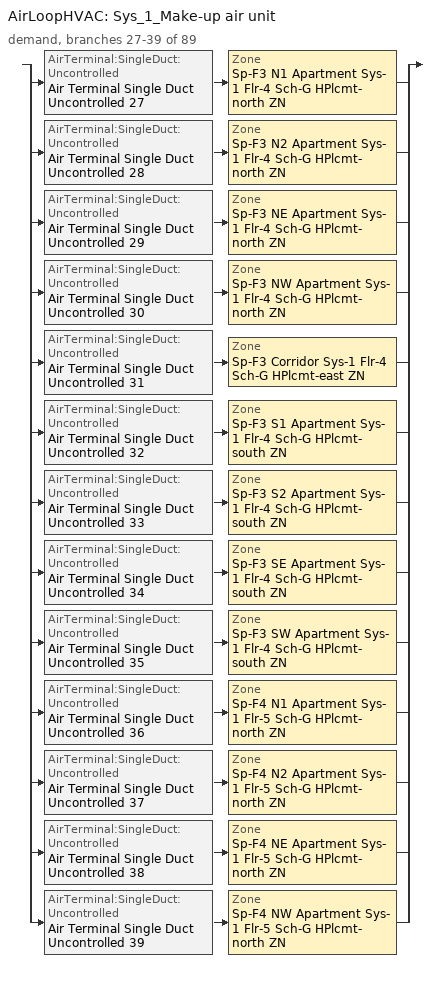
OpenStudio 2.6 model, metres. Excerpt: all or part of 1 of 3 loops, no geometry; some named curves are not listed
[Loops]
AirLoopHVAC 'Sys_1_Make-up air unit'
 demand, branches 27-39 of 89: split
  | AirTerminal:SingleDuct:Uncontrolled 'Air Terminal Single Duct Uncontrolled 27' > Zone 'Sp-F3 N1 Apartment Sys-1 Flr-4 Sch-G HPlcmt-north ZN'
  | AirTerminal:SingleDuct:Uncontrolled 'Air Terminal Single Duct Uncontrolled 28' > Zone 'Sp-F3 N2 Apartment Sys-1 Flr-4 Sch-G HPlcmt-north ZN'
  | AirTerminal:SingleDuct:Uncontrolled 'Air Terminal Single Duct Uncontrolled 29' > Zone 'Sp-F3 NE Apartment Sys-1 Flr-4 Sch-G HPlcmt-north ZN'
  | AirTerminal:SingleDuct:Uncontrolled 'Air Terminal Single Duct Uncontrolled 30' > Zone 'Sp-F3 NW Apartment Sys-1 Flr-4 Sch-G HPlcmt-north ZN'
  | AirTerminal:SingleDuct:Uncontrolled 'Air Terminal Single Duct Uncontrolled 31' > Zone 'Sp-F3 Corridor Sys-1 Flr-4 Sch-G HPlcmt-east ZN'
  | AirTerminal:SingleDuct:Uncontrolled 'Air Terminal Single Duct Uncontrolled 32' > Zone 'Sp-F3 S1 Apartment Sys-1 Flr-4 Sch-G HPlcmt-south ZN'
  | AirTerminal:SingleDuct:Uncontrolled 'Air Terminal Single Duct Uncontrolled 33' > Zone 'Sp-F3 S2 Apartment Sys-1 Flr-4 Sch-G HPlcmt-south ZN'
  | AirTerminal:SingleDuct:Uncontrolled 'Air Terminal Single Duct Uncontrolled 34' > Zone 'Sp-F3 SE Apartment Sys-1 Flr-4 Sch-G HPlcmt-south ZN'
  | AirTerminal:SingleDuct:Uncontrolled 'Air Terminal Single Duct Uncontrolled 35' > Zone 'Sp-F3 SW Apartment Sys-1 Flr-4 Sch-G HPlcmt-south ZN'
  | AirTerminal:SingleDuct:Uncontrolled 'Air Terminal Single Duct Uncontrolled 36' > Zone 'Sp-F4 N1 Apartment Sys-1 Flr-5 Sch-G HPlcmt-north ZN'
  | AirTerminal:SingleDuct:Uncontrolled 'Air Terminal Single Duct Uncontrolled 37' > Zone 'Sp-F4 N2 Apartment Sys-1 Flr-5 Sch-G HPlcmt-north ZN'
  | AirTerminal:SingleDuct:Uncontrolled 'Air Terminal Single Duct Uncontrolled 38' > Zone 'Sp-F4 NE Apartment Sys-1 Flr-5 Sch-G HPlcmt-north ZN'
  | AirTerminal:SingleDuct:Uncontrolled 'Air Terminal Single Duct Uncontrolled 39' > Zone 'Sp-F4 NW Apartment Sys-1 Flr-5 Sch-G HPlcmt-north ZN'
[EvaporativeFluidCooler:SingleSpeed]
Central Tower: Design Air Flow Rate {m3/s}=autosize; Fan Power at Design Air Flow Rate {W}=autosize; Design Spray Water Flow Rate {m3/s}=0.002208; Performance Input Method=UFactorTimesAreaAndDesignWaterFlowRate; U-factor Times Area Value at Design Air Flow Rate {W/K}=autosize; Design Water Flow Rate {m3/s}=autosize; Capacity Control=FanCycling; Sizing Factor=1; Evaporation Loss Mode=SaturatedExit; Drift Loss Percent {percent}=0.008; Blowdown Calculation Mode=ConcentrationRatio; Blowdown Concentration Ratio=3
[Sizing:Zone] Zone Cooling Design Supply Air Temperature Input Method=SupplyAirTemperature; Zone Cooling Design Supply Air Temperature {C}=13; Zone Cooling Design Supply Air Temperature Difference {deltaC}=11.11; Zone Heating Design Supply Air Temperature Input Method=SupplyAirTemperature; Zone Heating Design Supply Air Temperature {C}=43; Zone Heating Design Supply Air Temperature Difference {deltaC}=11.11; Zone Cooling Design Supply Air Humidity Ratio {kg-H2O/kg-air}=0.0085; Zone Heating Design Supply Air Humidity Ratio {kg-H2O/kg-air}=0.008; Zone Heating Sizing Factor=1.3; Zone Cooling Sizing Factor=1.1; Cooling Design Air Flow Method=DesignDay; Heating Design Air Flow Method=DesignDay; Account for Dedicated Outdoor Air System=No; Dedicated Outdoor Air System Control Strategy=NeutralSupplyAir; Dedicated Outdoor Air Low Setpoint Temperature for Design {C}=autosize; Dedicated Outdoor Air High Setpoint Temperature for Design {C}=autosize
Sp-F3 N1 Apartment Sys-1 Flr-4 Sch-G HPlcmt-north ZN; Sp-F3 N2 Apartment Sys-1 Flr-4 Sch-G HPlcmt-north ZN; Sp-F3 NE Apartment Sys-1 Flr-4 Sch-G HPlcmt-north ZN; Sp-F3 NW Apartment Sys-1 Flr-4 Sch-G HPlcmt-north ZN; Sp-F3 Corridor Sys-1 Flr-4 Sch-G HPlcmt-east ZN; Sp-F3 S1 Apartment Sys-1 Flr-4 Sch-G HPlcmt-south ZN; Sp-F3 S2 Apartment Sys-1 Flr-4 Sch-G HPlcmt-south ZN; Sp-F3 SE Apartment Sys-1 Flr-4 Sch-G HPlcmt-south ZN; Sp-F3 SW Apartment Sys-1 Flr-4 Sch-G HPlcmt-south ZN; Sp-F4 N1 Apartment Sys-1 Flr-5 Sch-G HPlcmt-north ZN; Sp-F4 N2 Apartment Sys-1 Flr-5 Sch-G HPlcmt-north ZN; Sp-F4 NE Apartment Sys-1 Flr-5 Sch-G HPlcmt-north ZN; Sp-F4 NW Apartment Sys-1 Flr-5 Sch-G HPlcmt-north ZN
[Zone equipment]
Sp-F3 N1 Apartment Sys-1 Flr-4 Sch-G HPlcmt-north ZN: Sp-F3 N1 Apartment Sys-1 Flr-4 Sch-G HPlcmt-north ZN PTAC, Air Terminal Single Duct Uncontrolled 27, Sp-F3 N1 Apartment Sys-1 Flr-4 Sch-G HPlcmt-north ZN Elec Baseboard
Sp-F3 N2 Apartment Sys-1 Flr-4 Sch-G HPlcmt-north ZN: Sp-F3 N2 Apartment Sys-1 Flr-4 Sch-G HPlcmt-north ZN PTAC, Air Terminal Single Duct Uncontrolled 28, Sp-F3 N2 Apartment Sys-1 Flr-4 Sch-G HPlcmt-north ZN Elec Baseboard
Sp-F3 NE Apartment Sys-1 Flr-4 Sch-G HPlcmt-north ZN: Sp-F3 NE Apartment Sys-1 Flr-4 Sch-G HPlcmt-north ZN PTAC, Air Terminal Single Duct Uncontrolled 29, Sp-F3 NE Apartment Sys-1 Flr-4 Sch-G HPlcmt-north ZN Elec Baseboard
Sp-F3 NW Apartment Sys-1 Flr-4 Sch-G HPlcmt-north ZN: Sp-F3 NW Apartment Sys-1 Flr-4 Sch-G HPlcmt-north ZN PTAC, Air Terminal Single Duct Uncontrolled 30, Sp-F3 NW Apartment Sys-1 Flr-4 Sch-G HPlcmt-north ZN Elec Baseboard
Sp-F3 Corridor Sys-1 Flr-4 Sch-G HPlcmt-east ZN: Sp-F3 Corridor Sys-1 Flr-4 Sch-G HPlcmt-east ZN PTAC, Air Terminal Single Duct Uncontrolled 31, Sp-F3 Corridor Sys-1 Flr-4 Sch-G HPlcmt-east ZN Elec Baseboard
Sp-F3 S1 Apartment Sys-1 Flr-4 Sch-G HPlcmt-south ZN: Sp-F3 S1 Apartment Sys-1 Flr-4 Sch-G HPlcmt-south ZN PTAC, Air Terminal Single Duct Uncontrolled 32, Sp-F3 S1 Apartment Sys-1 Flr-4 Sch-G HPlcmt-south ZN Elec Baseboard
Sp-F3 S2 Apartment Sys-1 Flr-4 Sch-G HPlcmt-south ZN: Sp-F3 S2 Apartment Sys-1 Flr-4 Sch-G HPlcmt-south ZN PTAC, Air Terminal Single Duct Uncontrolled 33, Sp-F3 S2 Apartment Sys-1 Flr-4 Sch-G HPlcmt-south ZN Elec Baseboard
Sp-F3 SE Apartment Sys-1 Flr-4 Sch-G HPlcmt-south ZN: Sp-F3 SE Apartment Sys-1 Flr-4 Sch-G HPlcmt-south ZN PTAC, Air Terminal Single Duct Uncontrolled 34, Sp-F3 SE Apartment Sys-1 Flr-4 Sch-G HPlcmt-south ZN Elec Baseboard
Sp-F3 SW Apartment Sys-1 Flr-4 Sch-G HPlcmt-south ZN: Sp-F3 SW Apartment Sys-1 Flr-4 Sch-G HPlcmt-south ZN PTAC, Air Terminal Single Duct Uncontrolled 35, Sp-F3 SW Apartment Sys-1 Flr-4 Sch-G HPlcmt-south ZN Elec Baseboard
Sp-F4 N1 Apartment Sys-1 Flr-5 Sch-G HPlcmt-north ZN: Sp-F4 N1 Apartment Sys-1 Flr-5 Sch-G HPlcmt-north ZN PTAC, Air Terminal Single Duct Uncontrolled 36, Sp-F4 N1 Apartment Sys-1 Flr-5 Sch-G HPlcmt-north ZN Elec Baseboard
Sp-F4 N2 Apartment Sys-1 Flr-5 Sch-G HPlcmt-north ZN: Sp-F4 N2 Apartment Sys-1 Flr-5 Sch-G HPlcmt-north ZN PTAC, Air Terminal Single Duct Uncontrolled 37, Sp-F4 N2 Apartment Sys-1 Flr-5 Sch-G HPlcmt-north ZN Elec Baseboard
Sp-F4 NE Apartment Sys-1 Flr-5 Sch-G HPlcmt-north ZN: Sp-F4 NE Apartment Sys-1 Flr-5 Sch-G HPlcmt-north ZN PTAC, Air Terminal Single Duct Uncontrolled 38, Sp-F4 NE Apartment Sys-1 Flr-5 Sch-G HPlcmt-north ZN Elec Baseboard
Sp-F4 NW Apartment Sys-1 Flr-5 Sch-G HPlcmt-north ZN: Sp-F4 NW Apartment Sys-1 Flr-5 Sch-G HPlcmt-north ZN PTAC, Air Terminal Single Duct Uncontrolled 39, Sp-F4 NW Apartment Sys-1 Flr-5 Sch-G HPlcmt-north ZN Elec Baseboard
[Coil:Heating:Electric] Availability Schedule=ON_OFF_ALWAYS_OFF
Coil Heating Electric 28; Coil Heating Electric 29; Coil Heating Electric 30; Coil Heating Electric 31; Coil Heating Electric 32; Coil Heating Electric 33; Coil Heating Electric 34; Coil Heating Electric 35; Coil Heating Electric 36; Coil Heating Electric 37; Coil Heating Electric 38; Coil Heating Electric 39; Coil Heating Electric 40
[Coil:Cooling:DX:SingleSpeed] Availability Schedule=Always On Discrete; Rated Total Cooling Capacity {W}=autosize; Rated Sensible Heat Ratio=autosize; Rated Air Flow Rate {m3/s}=autosize; Rated Evaporator Fan Power Per Volume Flow Rate {W/(m3/s)}=773.3; Total Cooling Capacity Function of Temperature Curve=DXCOOL-NECB2011-REF-CAPFT; Total Cooling Capacity Function of Flow Fraction Curve=DXCOOL-NECB2011-REF-CAPFFLOW; Energy Input Ratio Function of Temperature Curve=DXCOOL-NECB2011-REF-COOLEIRFT; Energy Input Ratio Function of Flow Fraction Curve=DXCOOL-NECB2011-REF-COOLEIRFFLOW; Part Load Fraction Correlation Curve=DXCOOL-NECB2011-REF-COOLPLFFPLR; Condenser Type=AirCooled; Evaporative Condenser Effectiveness=0; Evaporative Condenser Air Flow Rate {m3/s}=Autosize; Evaporative Condenser Pump Rated Power Consumption {W}=Autosize; Crankcase Heater Capacity {W}=0; Maximum Outdoor Dry-Bulb Temperature for Crankcase Heater Operation {C}=0; Basin Heater Capacity {W/K}=0; Basin Heater Setpoint Temperature {C}=10
Name | Rated COP {W/W}
Coil Cooling DX Single Speed 28 6kBtu/hr 11.0EER | 3.7266
Coil Cooling DX Single Speed 29 6kBtu/hr 11.0EER | 3.72651
Coil Cooling DX Single Speed 30 10kBtu/hr 10.4EER | 3.52679
Coil Cooling DX Single Speed 31 11kBtu/hr 10.2EER | 3.44149
Coil Cooling DX Single Speed 32 6kBtu/hr 11.0EER | 3.72662
Coil Cooling DX Single Speed 33 9kBtu/hr 10.6EER | 3.60598
Coil Cooling DX Single Speed 34 9kBtu/hr 10.6EER | 3.60037
Coil Cooling DX Single Speed 35 11kBtu/hr 10.1EER | 3.40801
Coil Cooling DX Single Speed 36 12kBtu/hr 9.8EER | 3.33507
Coil Cooling DX Single Speed 37 6kBtu/hr 11.0EER | 3.72663
Coil Cooling DX Single Speed 38 6kBtu/hr 11.0EER | 3.72654
Coil Cooling DX Single Speed 39 10kBtu/hr 10.4EER | 3.52578
Coil Cooling DX Single Speed 40 11kBtu/hr 10.1EER | 3.4394
[Fan:ConstantVolume] Availability Schedule=Always On Discrete; Fan Efficiency=0.39975; Pressure Rise {Pa}=640; Maximum Flow Rate {m3/s}=AutoSize; Motor Efficiency=0.615
Fan Constant Volume 28; Fan Constant Volume 29; Fan Constant Volume 30; Fan Constant Volume 31; Fan Constant Volume 32; Fan Constant Volume 33; Fan Constant Volume 34; Fan Constant Volume 35; Fan Constant Volume 36; Fan Constant Volume 37; Fan Constant Volume 38; Fan Constant Volume 39; Fan Constant Volume 40
[ZoneHVAC:PackagedTerminalAirConditioner] Availability Schedule=Always On Discrete; Supply Air Flow Rate During Cooling Operation {m3/s}=Autosize; Supply Air Flow Rate During Heating Operation {m3/s}=Autosize; Supply Air Flow Rate When No Cooling or Heating is Needed {m3/s}=Autosize; Outdoor Air Flow Rate During Cooling Operation {m3/s}=1e-05; Outdoor Air Flow Rate During Heating Operation {m3/s}=1e-05; Outdoor Air Flow Rate When No Cooling or Heating is Needed {m3/s}=1e-05; Fan Placement=DrawThrough
Name | Supply Air Fan | Heating Coil | Cooling Coil
Sp-F3 N1 Apartment Sys-1 Flr-4 Sch-G HPlcmt-north ZN PTAC | Fan Constant Volume 28 | Coil Heating Electric 28 | Coil Cooling DX Single Speed 28 6kBtu/hr 11.0EER
Sp-F3 N2 Apartment Sys-1 Flr-4 Sch-G HPlcmt-north ZN PTAC | Fan Constant Volume 29 | Coil Heating Electric 29 | Coil Cooling DX Single Speed 29 6kBtu/hr 11.0EER
Sp-F3 NE Apartment Sys-1 Flr-4 Sch-G HPlcmt-north ZN PTAC | Fan Constant Volume 30 | Coil Heating Electric 30 | Coil Cooling DX Single Speed 30 10kBtu/hr 10.4EER
Sp-F3 NW Apartment Sys-1 Flr-4 Sch-G HPlcmt-north ZN PTAC | Fan Constant Volume 31 | Coil Heating Electric 31 | Coil Cooling DX Single Speed 31 11kBtu/hr 10.2EER
Sp-F3 Corridor Sys-1 Flr-4 Sch-G HPlcmt-east ZN PTAC | Fan Constant Volume 32 | Coil Heating Electric 32 | Coil Cooling DX Single Speed 32 6kBtu/hr 11.0EER
Sp-F3 S1 Apartment Sys-1 Flr-4 Sch-G HPlcmt-south ZN PTAC | Fan Constant Volume 33 | Coil Heating Electric 33 | Coil Cooling DX Single Speed 33 9kBtu/hr 10.6EER
Sp-F3 S2 Apartment Sys-1 Flr-4 Sch-G HPlcmt-south ZN PTAC | Fan Constant Volume 34 | Coil Heating Electric 34 | Coil Cooling DX Single Speed 34 9kBtu/hr 10.6EER
Sp-F3 SE Apartment Sys-1 Flr-4 Sch-G HPlcmt-south ZN PTAC | Fan Constant Volume 35 | Coil Heating Electric 35 | Coil Cooling DX Single Speed 35 11kBtu/hr 10.1EER
Sp-F3 SW Apartment Sys-1 Flr-4 Sch-G HPlcmt-south ZN PTAC | Fan Constant Volume 36 | Coil Heating Electric 36 | Coil Cooling DX Single Speed 36 12kBtu/hr 9.8EER
Sp-F4 N1 Apartment Sys-1 Flr-5 Sch-G HPlcmt-north ZN PTAC | Fan Constant Volume 37 | Coil Heating Electric 37 | Coil Cooling DX Single Speed 37 6kBtu/hr 11.0EER
Sp-F4 N2 Apartment Sys-1 Flr-5 Sch-G HPlcmt-north ZN PTAC | Fan Constant Volume 38 | Coil Heating Electric 38 | Coil Cooling DX Single Speed 38 6kBtu/hr 11.0EER
Sp-F4 NE Apartment Sys-1 Flr-5 Sch-G HPlcmt-north ZN PTAC | Fan Constant Volume 39 | Coil Heating Electric 39 | Coil Cooling DX Single Speed 39 10kBtu/hr 10.4EER
Sp-F4 NW Apartment Sys-1 Flr-5 Sch-G HPlcmt-north ZN PTAC | Fan Constant Volume 40 | Coil Heating Electric 40 | Coil Cooling DX Single Speed 40 11kBtu/hr 10.1EER
[ZoneHVAC:Baseboard:Convective:Electric] Availability Schedule=Always On Discrete; Efficiency=1
Name | Nominal Capacity {W}
Zone HVAC Baseboard Convective Electric 1; Zone HVAC Baseboard Convective Electric 2; Zone HVAC Baseboard Convective Electric 3; Zone HVAC Baseboard Convective Electric 4; Zone HVAC Baseboard Convective Electric 5; Zone HVAC Baseboard Convective Electric 6; Zone HVAC Baseboard Convective Electric 7; Zone HVAC Baseboard Convective Electric 8; Zone HVAC Baseboard Convective Electric 9; Zone HVAC Baseboard Convective Electric 10; Zone HVAC Baseboard Convective Electric 11; Zone HVAC Baseboard Convective Electric 12; Zone HVAC Baseboard Convective Electric 13; Zone HVAC Baseboard Convective Electric 14; Zone HVAC Baseboard Convective Electric 15; Zone HVAC Baseboard Convective Electric 16; Zone HVAC Baseboard Convective Electric 17; Zone HVAC Baseboard Convective Electric 18; Zone HVAC Baseboard Convective Electric 19; Zone HVAC Baseboard Convective Electric 20; Zone HVAC Baseboard Convective Electric 21; Zone HVAC Baseboard Convective Electric 22; Zone HVAC Baseboard Convective Electric 23; Zone HVAC Baseboard Convective Electric 24; Zone HVAC Baseboard Convective Electric 25; Zone HVAC Baseboard Convective Electric 26; Zone HVAC Baseboard Convective Electric 27; Zone HVAC Baseboard Convective Electric 28; Zone HVAC Baseboard Convective Electric 29; Zone HVAC Baseboard Convective Electric 30; Zone HVAC Baseboard Convective Electric 31; Zone HVAC Baseboard Convective Electric 32; Zone HVAC Baseboard Convective Electric 33; Zone HVAC Baseboard Convective Electric 34; Zone HVAC Baseboard Convective Electric 35; Zone HVAC Baseboard Convective Electric 36; Zone HVAC Baseboard Convective Electric 37; Zone HVAC Baseboard Convective Electric 38; Zone HVAC Baseboard Convective Electric 39; Zone HVAC Baseboard Convective Electric 40; Zone HVAC Baseboard Convective Electric 41; Zone HVAC Baseboard Convective Electric 42; Zone HVAC Baseboard Convective Electric 43; Zone HVAC Baseboard Convective Electric 44; Zone HVAC Baseboard Convective Electric 45; Zone HVAC Baseboard Convective Electric 46; Zone HVAC Baseboard Convective Electric 47; Zone HVAC Baseboard Convective Electric 48; Zone HVAC Baseboard Convective Electric 49; Zone HVAC Baseboard Convective Electric 50; Zone HVAC Baseboard Convective Electric 51; Zone HVAC Baseboard Convective Electric 52; Zone HVAC Baseboard Convective Electric 53; Zone HVAC Baseboard Convective Electric 54; Zone HVAC Baseboard Convective Electric 55; Zone HVAC Baseboard Convective Electric 56; Zone HVAC Baseboard Convective Electric 57; Zone HVAC Baseboard Convective Electric 58; Zone HVAC Baseboard Convective Electric 59; Zone HVAC Baseboard Convective Electric 60; Zone HVAC Baseboard Convective Electric 61; Zone HVAC Baseboard Convective Electric 62; Zone HVAC Baseboard Convective Electric 63; Zone HVAC Baseboard Convective Electric 64; Zone HVAC Baseboard Convective Electric 65; Zone HVAC Baseboard Convective Electric 66; Zone HVAC Baseboard Convective Electric 67; Zone HVAC Baseboard Convective Electric 68; Zone HVAC Baseboard Convective Electric 69; Zone HVAC Baseboard Convective Electric 70; Zone HVAC Baseboard Convective Electric 71; Zone HVAC Baseboard Convective Electric 72; Zone HVAC Baseboard Convective Electric 73; Zone HVAC Baseboard Convective Electric 74; Zone HVAC Baseboard Convective Electric 75; Zone HVAC Baseboard Convective Electric 76; Zone HVAC Baseboard Convective Electric 77; Zone HVAC Baseboard Convective Electric 78; Zone HVAC Baseboard Convective Electric 79; Zone HVAC Baseboard Convective Electric 80; Zone HVAC Baseboard Convective Electric 81; Zone HVAC Baseboard Convective Electric 82; Zone HVAC Baseboard Convective Electric 83; Zone HVAC Baseboard Convective Electric 84; Zone HVAC Baseboard Convective Electric 85; Zone HVAC Baseboard Convective Electric 86; Zone HVAC Baseboard Convective Electric 87; Zone HVAC Baseboard Convective Electric 88; Zone HVAC Baseboard Convective Electric 89; Zone HVAC Baseboard Convective Electric 90 | autosize
Sp-F3 N1 Apartment Sys-1 Flr-4 Sch-G HPlcmt-north ZN Elec Baseboard | 2053.68
Sp-F3 N2 Apartment Sys-1 Flr-4 Sch-G HPlcmt-north ZN Elec Baseboard | 2052.78
Sp-F3 NE Apartment Sys-1 Flr-4 Sch-G HPlcmt-north ZN Elec Baseboard | 3214.04
Sp-F3 NW Apartment Sys-1 Flr-4 Sch-G HPlcmt-north ZN Elec Baseboard | 3234.25
Sp-F3 Corridor Sys-1 Flr-4 Sch-G HPlcmt-east ZN Elec Baseboard | 2120.78
Sp-F3 S1 Apartment Sys-1 Flr-4 Sch-G HPlcmt-south ZN Elec Baseboard | 2014.87
Sp-F3 S2 Apartment Sys-1 Flr-4 Sch-G HPlcmt-south ZN Elec Baseboard | 2014.85
Sp-F3 SE Apartment Sys-1 Flr-4 Sch-G HPlcmt-south ZN Elec Baseboard | 3188.59
Sp-F3 SW Apartment Sys-1 Flr-4 Sch-G HPlcmt-south ZN Elec Baseboard | 3202.51
Sp-F4 N1 Apartment Sys-1 Flr-5 Sch-G HPlcmt-north ZN Elec Baseboard | 2101
Sp-F4 N2 Apartment Sys-1 Flr-5 Sch-G HPlcmt-north ZN Elec Baseboard | 2100.07
Sp-F4 NE Apartment Sys-1 Flr-5 Sch-G HPlcmt-north ZN Elec Baseboard | 3275.57
Sp-F4 NW Apartment Sys-1 Flr-5 Sch-G HPlcmt-north ZN Elec Baseboard | 3296.61
[AirTerminal:SingleDuct:Uncontrolled] Availability Schedule=Always On Discrete; Maximum Air Flow Rate {m3/s}=AutoSize
Air Terminal Single Duct Uncontrolled 27; Air Terminal Single Duct Uncontrolled 28; Air Terminal Single Duct Uncontrolled 29; Air Terminal Single Duct Uncontrolled 30; Air Terminal Single Duct Uncontrolled 31; Air Terminal Single Duct Uncontrolled 32; Air Terminal Single Duct Uncontrolled 33; Air Terminal Single Duct Uncontrolled 34; Air Terminal Single Duct Uncontrolled 35; Air Terminal Single Duct Uncontrolled 36; Air Terminal Single Duct Uncontrolled 37; Air Terminal Single Duct Uncontrolled 38; Air Terminal Single Duct Uncontrolled 39
[HeatExchanger:AirToAir:SensibleAndLatent] Availability Schedule=Always On Discrete; Nominal Supply Air Flow Rate {m3/s}=autosize; Sensible Effectiveness at 100% Heating Air Flow=0.5; Latent Effectiveness at 100% Heating Air Flow=0.5; Sensible Effectiveness at 75% Heating Air Flow=0.5; Latent Effectiveness at 75% Heating Air Flow=0.5; Sensible Effectiveness at 100% Cooling Air Flow=0.5; Latent Effectiveness at 100% Cooling Air Flow=0.5; Sensible Effectiveness at 75% Cooling Air Flow=0.5; Latent Effectiveness at 75% Cooling Air Flow=0.5; Supply Air Outlet Temperature Control=Yes; Heat Exchanger Type=Rotary; Frost Control Type=ExhaustOnly; Threshold Temperature {C}=-23.3; Initial Defrost Time Fraction=0.167; Rate of Defrost Time Fraction Increase {1/K}=1.44; Economizer Lockout=Yes
Name | Nominal Electric Power {W}
Sys_1_Make-up air unit ERV | 2201.89
Sys_6_VAV with Reheat ERV | 76.6976
[AvailabilityManager:NightCycle] Control Type=CycleOnAny; Thermostat Tolerance {deltaC}=1; Cycling Run Time {s}=3600
Availability Manager Night Cycle 1; Availability Manager Night Cycle 2
[Coil:Cooling:DX:VariableSpeed:SpeedData] Reference Unit Gross Rated Total Cooling Capacity {W}=8914.19; Reference Unit Gross Rated Sensible Heat Ratio=0.79; Reference Unit Rated Air Flow Rate {m3/s}=0.944
Name | Reference Unit Gross Rated Cooling COP | Total Cooling Capacity Function of Temperature Curve | Total Cooling Capacity Function of Air Flow Fraction Curve | Energy Input Ratio Function of Temperature Curve | Energy Input Ratio Function of Air Flow Fraction Curve
Coil Cooling DX Variable Speed Speed Data 1 | 3.95 | Mitsubishi Hyper Heating VRF CCAPFT curve | Mitsubishi Hyper Heating VRF CCAPFFF curve | Mitsubishi Hyper Heating VRF CEIRFT curve | Mitsubishi Hyper Heating VRF CEIRFFF curve
Coil Cooling DX Variable Speed Speed Data 2 | 3.13 | Mitsubishi Hyper Heating VRF CCAPFT curve 1 | Mitsubishi Hyper Heating VRF CCAPFFF curve 1 | Mitsubishi Hyper Heating VRF CEIRFT curve 1 | Mitsubishi Hyper Heating VRF CEIRFFF curve 1
[Coil:Heating:DX:VariableSpeed:SpeedData] Reference Unit Gross Rated Heating Capacity {W}=9124.85; Reference Unit Rated Air Flow Rate {m3/s}=0.653
Name | Reference Unit Gross Rated Heating COP | Heating Capacity Function of Temperature Curve | Total  Heating Capacity Function of Air Flow Fraction Curve | Energy Input Ratio Function of Temperature Curve | Energy Input Ratio Function of Air Flow Fraction Curve
Coil Heating DX Variable Speed Speed Data 1 | 4 | Mitsubishi Hyper Heating VRF HCAPFT curve | Mitsubishi Hyper Heating VRF HCAPFFF curve | Mitsubishi Hyper Heating VRF HEIRFT curve | Mitsubishi Hyper Heating VRF HEIRFFF curve
Coil Heating DX Variable Speed Speed Data 2 | 3.37 | Mitsubishi Hyper Heating VRF HCAPFT curve 1 | Mitsubishi Hyper Heating VRF HCAPFFF curve 1 | Mitsubishi Hyper Heating VRF HEIRFT curve 1 | Mitsubishi Hyper Heating VRF HEIRFFF curve 1
[SetpointManager:OutdoorAirPretreat] Minimum Setpoint Temperature {C}=-99; Maximum Setpoint Temperature {C}=99; Minimum Setpoint Humidity Ratio {kgWater/kgDryAir}=1e-05; Maximum Setpoint Humidity Ratio {kgWater/kgDryAir}=1
Setpoint Manager Outdoor Air Pretreat 3; Setpoint Manager Outdoor Air Pretreat 2
[Schedule:Ruleset]
ON_OFF_ALWAYS_OFF: Default Day Schedule=Schedule Day 3
[Schedule:Day]
Schedule Day 3; wkdON_OFF_ALWAYS_OFF 1; satON_OFF_ALWAYS_OFF 1; sunON_OFF_ALWAYS_OFF 1: 1, 0, 0, 2, 0, 0, 3, 0, 0, 4, 0, 0, 5, 0, 0, 6, 0, 0, 7, 0, 0, 8, 0, 0, 9, 0, 0, 10, 0, 0, 11, 0, 0, 12, 0, 0, 13, 0, 0, 14, 0, 0, 15, 0, 0, 16, 0, 0, 17, 0, 0, 18, 0, 0, 19, 0, 0, 20, 0, 0, 21, 0, 0, 22, 0, 0, 23, 0, 0, 24, 0, 0
[Schedule:Rule] Schedule Ruleset=ON_OFF_ALWAYS_OFF; Date Specification Type=DateRange; Start Month=1; Start Day=1; End Month=12; End Day=31
Name | Rule Order | Day Schedule | Apply Sunday | Apply Monday | Apply Tuesday | Apply Wednesday | Apply Thursday | Apply Friday | Apply Saturday
wkdON_OFF_ALWAYS_OFF rule | 2 | wkdON_OFF_ALWAYS_OFF 1 | No | Yes | Yes | Yes | Yes | Yes | No
satON_OFF_ALWAYS_OFFrule | 1 | satON_OFF_ALWAYS_OFF 1 | No | No | No | No | No | No | Yes
sunON_OFF_ALWAYS_OFFrule | 0 | sunON_OFF_ALWAYS_OFF 1 | Yes | No | No | No | No | No | No
[Schedule:Constant]
Always On Discrete: Value=1
[Curve:Biquadratic]
Name | Coefficient1 Constant | Coefficient2 x | Coefficient3 x**2 | Coefficient4 y | Coefficient5 y**2 | Coefficient6 x*y | Minimum Value of x | Maximum Value of x | Minimum Value of y | Maximum Value of y
DXCOOL-NECB2011-REF-CAPFT | 0.867905 | 0.0142459 | 0.00055436 | -0.0075575 | 3.3e-05 | -0.0001918 | 13 | 24 | 24 | 46
DXCOOL-NECB2011-REF-COOLEIRFT | 0.116936 | 0.0284933 | -0.0004112 | 0.0214108 | 0.00016103 | -0.0006791 | 13 | 24 | 24 | 46
Mitsubishi Hyper Heating VRF CCAPFT curve; Mitsubishi Hyper Heating VRF CCAPFT curve 1 | 0.178303 | 0.0531409 | -0.000326454 | 0.00852964 | -0.000128919 | -0.000313914 | 15 | 24 | -5 | 43
Mitsubishi Hyper Heating VRF CEIRFT curve; Mitsubishi Hyper Heating VRF CEIRFT curve 1 | 0.4084 | 0.0256637 | -0.000468567 | -0.00718285 | 0.000344681 | 9.99616e-05 | 15 | 24 | -5 | 43
Mitsubishi Hyper Heating VRF HCAPFT curve | 1.41267 | -0.00563794 | -0.000543811 | 0.0255898 | -0.000337004 | -0.00108661 | 15 | 27 | -20 | 15
[Curve:Quadratic] Coefficient3 x**2=0
Name | Coefficient1 Constant | Coefficient2 x | Minimum Value of x | Maximum Value of x
DXCOOL-NECB2011-REF-CAPFFLOW; DXCOOL-NECB2011-REF-COOLEIRFFLOW; Mitsubishi Hyper Heating VRF CEIRFFF curve; Mitsubishi Hyper Heating VRF CEIRFFF curve 1 | 1 | 0 | 0 | 1
Mitsubishi Hyper Heating VRF CCAPFFF curve; Mitsubishi Hyper Heating VRF HCAPFFF curve; Mitsubishi Hyper Heating VRF CCAPFFF curve 1 | 0.8 | 0.2 | 0.5 | 1.5
[Curve:Cubic]
DXCOOL-NECB2011-REF-COOLPLFFPLR: Coefficient1 Constant=0.0277; Coefficient2 x=4.9151; Coefficient3 x**2=-8.184; Coefficient4 x**3=4.2702; Minimum Value of x=0.7; Maximum Value of x=1
